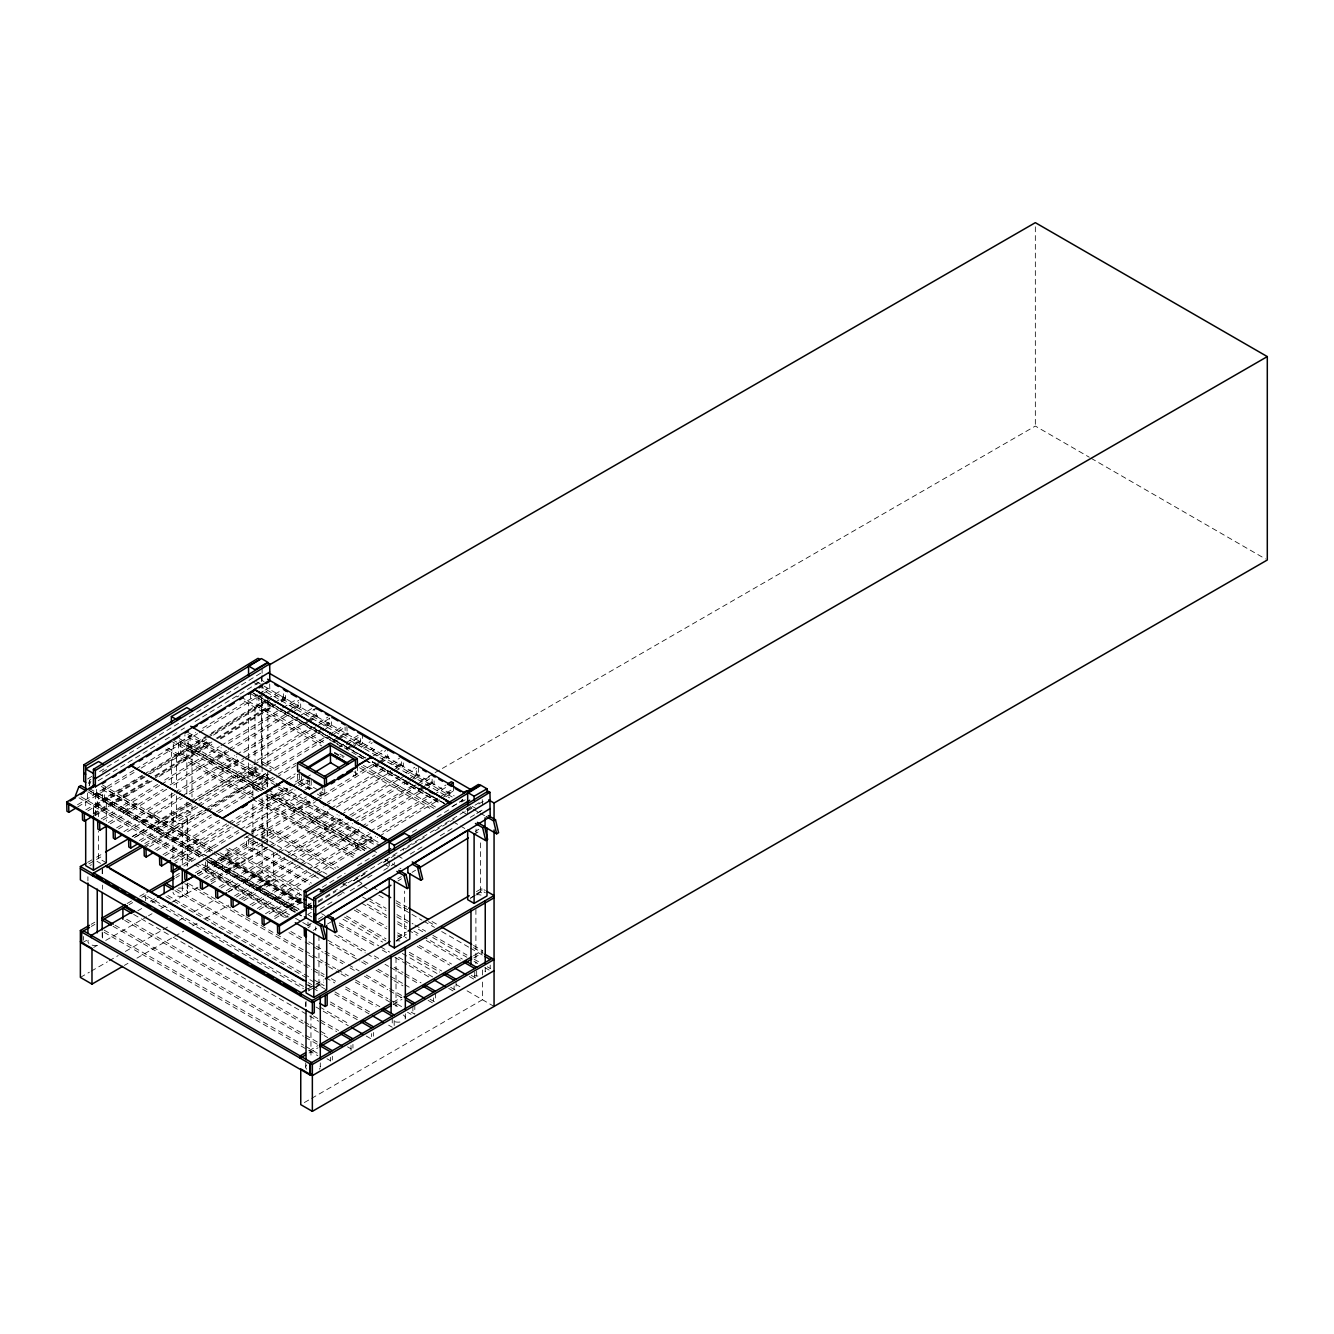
<?xml version="1.0" encoding="UTF-8"?>
<svg xmlns="http://www.w3.org/2000/svg" width="1334" height="1334" viewBox="0 0 1334 1334"><rect width="100%" height="100%" fill="white"/><g stroke="black" fill="none" stroke-linecap="round" stroke-linejoin="round"><path stroke-width="0.75" stroke-dasharray="5 3.75" d="M88.478 783.542L89.912 779.906L91.846 778.789L88.277 787.894L205.436 855.528M187.227 820.477L187.294 820.377A7.287 4.202 0 0 0 180.89 815.107A7.287 4.202 0 0 0 173.003 819.66A7.287 4.202 0 0 0 182.141 823.361L187.227 820.477L187.227 866.316M306.687 1064.949L305.953 1065.966A7.287 4.202 0 0 0 306.687 1069.168M470.669 898.899A7.287 4.202 0 0 1 470.919 897.815L475.904 894.881M266.466 848.191L262.048 850.142A7.287 4.202 0 0 1 253.11 847.173A7.287 4.202 0 0 1 258.279 842.021M361.581 747.057L370.335 741.637M363.515 748.174L372.269 742.755M87.61 779.023L92.563 775.871M99.6 771.569L261.881 672.469L263.815 673.587M102.218 772.153L109.271 767.85M98.182 780.757L158.112 744.105M165.166 739.803L179.256 731.182M181.024 730.098L184.542 727.947M195.114 721.477L262.098 680.523L264.032 681.641M77.522 804.752L133.917 770.252M135.684 769.184L195.614 732.533M202.668 728.231L257.312 694.814M259.079 693.73L267.884 688.344L264.015 690.729L449.641 797.899M77.689 806.937L134.1 772.453M141.137 768.134L197.549 733.65M199.316 732.566L261.014 694.847M262.781 693.763L269.818 689.461L269.618 681.391M85.876 809.838L142.288 775.337M144.055 774.27L265.683 699.883M267.45 698.816L281.541 690.195M152.009 780.84L95.648 815.307L93.714 814.19L93.497 806.136L142.821 775.971M149.875 771.669L208.004 736.118M209.755 735.051L267.884 699.5L268.101 707.57L270.035 708.671L220.71 738.836M87.811 810.955L144.222 776.455M145.99 775.371L205.92 738.736M207.687 737.652L267.617 701M274.671 696.698L281.707 692.379M95.648 815.307L95.431 807.253L148.274 774.937M150.042 773.87L206.403 739.403M213.457 735.084L269.818 700.617L270.035 708.671M207.437 742.571L191.062 752.559L191.029 751.459L206.47 742.021L207.47 743.672M93.147 813.573L147.791 780.173M154.844 775.854L209.488 742.438M216.525 738.136L272.936 703.635M274.704 702.568L283.525 697.165L283.358 691.129M93.714 814.19L148.324 780.807M155.361 776.505L215.258 739.87M217.008 738.803L268.101 707.57M280.457 700.233L285.259 697.282L286.226 697.849L286.26 698.949L281.441 701.884M93.313 815.774L151.476 780.207M153.243 779.123L211.422 743.555M220.227 738.169L275.671 704.269M281.424 700.784L286.226 697.849M159.063 776.538L211.906 744.222M101.184 818.876L157.595 784.375M164.649 780.073L219.293 746.656M221.044 745.573L280.99 708.921M282.741 707.854L296.848 699.233M103.118 819.976L159.53 785.493M161.281 784.409L221.227 747.774M228.264 743.455L282.925 710.038M289.962 705.736L298.783 700.35M137.235 803.885L123.412 812.306L123.378 811.205L136.268 803.335L137.269 804.986M291.396 708.471L297.832 704.535L298.799 705.102L292.363 709.038M291.429 709.571L284.992 713.507L284.959 712.406L285.96 714.057M108.438 822.611L163.082 789.211M170.135 784.892L226.547 750.408M228.314 749.324L292.396 710.138M293.997 709.154L298.816 706.203L298.716 702.184M209.421 762.048L224.829 752.626L225.796 753.193L225.83 754.294L210.422 763.715L209.421 762.048L209.455 763.148M110.372 823.728L166.783 789.244M173.837 784.926L228.481 751.509M230.248 750.442L290.178 713.79M291.946 712.706L300.75 707.32L300.55 699.266M116.642 827.847L173.053 793.363M174.821 792.279L234.751 755.628M236.518 754.56L298.216 716.825M299.967 715.758L312.306 708.204M118.576 828.964L174.987 794.48M176.755 793.397L236.685 756.745M243.738 752.443L298.382 719.026M305.436 714.707L316.008 708.237L316.225 716.308M238.369 760.447L221.994 770.418L221.961 769.318L237.402 759.88L238.386 761.547M123.912 831.599L180.323 797.098M182.074 796.031L243.772 758.296M245.539 757.228L303.702 721.661M310.755 717.342L314.29 715.191L314.124 709.138M141.771 821.794L154.661 813.907L155.628 814.474L155.661 815.574L142.771 823.445L141.771 821.794L141.804 822.895M306.57 721.027L316.191 715.141L317.159 715.708L317.192 716.808L309.171 721.711M127.597 831.632L182.258 798.216M189.295 793.913L243.939 760.497M245.706 759.413L307.537 721.594M308.204 721.144L317.159 715.708M307.57 722.694L304.352 724.645L303.368 722.995L303.385 724.095M132.116 836.785L188.528 802.284M190.278 801.2L250.225 764.565M257.262 760.247L311.906 726.83M318.959 722.528L327.78 717.142M135.801 836.818L190.462 803.402M192.213 802.318L252.143 765.683M253.91 764.599L315.608 726.88M317.375 725.796L329.715 718.259M168.167 821.744L154.344 830.165L154.31 829.064L167.2 821.177L168.184 822.845M323.929 725.346L328.748 722.394L329.715 722.961L324.896 725.913M139.37 840.52L195.781 806.036M197.549 804.952L257.479 768.317M259.246 767.233L329.748 724.112L329.598 718.076M240.353 779.906L255.761 770.485L256.728 771.035L256.762 772.136L241.354 781.557L240.353 779.906L240.387 781.007M141.304 841.637L197.715 807.153M199.483 806.069L257.645 770.502M266.466 765.116L321.11 731.699M322.878 730.615L331.682 725.229L331.482 717.175M144.055 847.857L265.683 773.487M267.45 772.419L327.38 735.768M329.148 734.684L341.487 727.147M149.508 846.823L205.92 812.323M207.687 811.255L267.617 774.604M274.671 770.302L329.315 736.885M331.082 735.801L345.173 727.18M269.285 778.289L252.926 788.277L252.893 787.177L268.334 777.739L269.318 779.389M154.844 849.458L214.774 812.806M216.542 811.722L276.471 775.087M278.222 774.003L295.865 763.231M332.883 740.587L338.169 737.352M339.92 736.285L345.223 733.05L345.056 726.997M172.703 839.703L185.593 831.832L186.56 832.383L186.593 833.483L173.703 841.37L172.703 839.703L172.736 840.804M337.502 738.886L347.123 733L348.091 733.567L344.906 736.618M156.778 850.575L211.422 817.158M218.459 812.84L274.871 778.356M276.638 777.272L296.031 765.416M337.519 739.986L334.317 741.954L334.284 740.854L335.284 742.504M338.336 739.553L348.091 733.567M163.048 854.627L219.443 820.143M286.443 779.189L295.248 773.803M339.32 746.857L344.606 743.622M346.373 742.538L358.713 734.984M164.982 855.744L219.626 822.344M290.128 779.223L298.949 773.837M346.54 744.739L358.879 737.185M199.1 839.653L185.276 848.074L185.243 846.99L198.132 839.103L199.116 840.753M346.857 749.224L346.823 748.124L351.642 745.172M353.26 744.189L359.68 740.253L360.647 740.82L355.828 743.755M348.457 748.241L353.277 745.289M354.894 744.305L359.713 741.354L359.68 740.253M170.302 858.379L226.713 823.895M228.481 822.811L286.643 787.243M295.464 781.857L302.501 777.539M351.859 747.357L360.68 741.971L360.58 737.952M271.286 797.765L286.693 788.327L287.66 788.894L287.694 789.995L272.286 799.416L271.286 797.765L271.319 798.866M174.004 858.429L228.648 825.012M230.398 823.928L290.345 787.277M292.096 786.21L304.435 778.656M306.203 777.589L311.489 774.354M336.168 759.263L343.222 754.944M359.079 745.239L362.615 743.088L362.398 735.034M174.671 861.264L234.817 824.495M236.585 823.412L296.732 786.626M298.499 785.543L307.354 780.14L309.288 781.257L296.898 788.828M173.053 864.549L233.217 827.764M234.984 826.68L295.131 789.911M181.924 865.016L238.803 830.248M240.554 829.164L296.398 795.031L294.464 796.198M304.719 789.945L309.288 787.143M372.286 748.624L370.352 749.791L372.286 748.624L372.186 744.589M183.859 866.133L238.969 832.433M246.006 828.131L301.651 794.114M374.22 749.725L372.286 750.909L374.22 749.725L374.12 745.706M251.642 830.232L306.286 796.815M373.27 755.861L382.091 750.458M251.809 832.416L306.47 798.999M376.972 755.894L385.793 750.508M309.872 801.751L293.497 811.739L293.48 810.638L308.904 801.2L309.905 802.851M195.448 872.769L251.859 838.286M253.627 837.202L313.557 800.567M315.308 799.483L375.254 762.831M382.308 758.529L385.826 756.361L385.726 752.343M214.29 863.648L214.307 864.749L227.197 856.878L227.164 855.778L226.196 855.211L213.323 863.098L213.34 864.199M378.106 762.331L387.727 756.445L388.694 757.012L388.728 758.112L380.707 763.015M197.382 873.887L253.793 839.403M260.847 835.084L315.491 801.684M317.242 800.6L378.139 763.432M378.939 762.881L388.694 757.012M379.106 763.982L375.888 765.949L374.904 764.299L374.921 765.399M203.819 877.855L260.213 843.371M261.981 842.288L320.16 806.72M327.214 802.401L383.608 767.917M390.662 763.598L399.483 758.212M205.753 878.973L262.148 844.489M263.915 843.405L323.845 806.753M325.613 805.686L385.543 769.034M392.596 764.716L399.65 760.413M239.703 863.048L225.88 871.469L225.863 870.368L238.736 862.481L239.736 864.149M395.481 766.65L400.3 763.698L401.284 765.366M390.679 770.702L387.46 772.669L387.444 771.569L388.427 773.22M396.431 767.2L401.267 764.265M211.072 881.607L267.484 847.123M269.251 846.039L329.181 809.388M330.949 808.321L390.879 771.669M392.63 770.585L401.451 765.199L401.351 761.164M311.889 821.21L327.297 811.789L328.264 812.339L328.297 813.44L312.89 822.861L311.889 821.21L311.923 822.311M211.239 883.808L269.418 848.224M271.186 847.157L329.348 811.589M336.401 807.27L392.813 772.786M394.564 771.702L403.385 766.316L403.168 758.262M219.109 886.893L275.521 852.409M277.289 851.325L337.219 814.674M344.272 810.372L398.916 776.955M405.97 772.636L414.791 767.25M221.044 888.01L277.455 853.527M279.223 852.443L339.153 815.791M340.92 814.724L416.708 768.367M340.837 819.593L324.462 829.581L324.429 828.481L339.87 819.043L340.854 820.693M226.38 890.645L281.024 857.228M288.077 852.926L342.721 819.51M349.775 815.191L406.186 780.707M407.937 779.623L416.758 774.237L416.592 768.184M244.222 880.974L257.095 873.086L258.062 873.653L258.096 874.754L245.223 882.624L244.222 880.974L244.255 882.074M413.84 777.255L418.659 774.304L419.626 774.854L419.66 775.954L411.639 780.874M228.314 891.762L284.726 857.262M286.477 856.195L344.656 820.627M351.709 816.308L408.104 781.824M409.872 780.74L419.626 774.854M410.038 781.841L406.82 783.808L405.836 782.158L405.853 783.258M234.584 895.881L290.995 861.38M292.746 860.313L352.693 823.662M354.444 822.578L416.141 784.859M417.909 783.775L430.248 776.238M236.518 896.998L292.93 862.498M294.681 861.431L352.86 825.846M361.664 820.46L416.308 787.043M418.076 785.976L430.415 778.422M269.635 880.357L269.668 881.457L256.778 889.344L256.762 888.244L269.635 880.357L270.635 882.024M424.829 786.593L418.392 790.528L418.359 789.428L423.195 786.476M424.796 785.493L431.232 781.557L432.183 782.108L432.216 783.208L361.714 826.33M257.745 889.895L257.729 888.794L270.602 880.924M426.43 785.609L432.183 782.108M241.838 899.616L298.249 865.132M300.017 864.048L359.947 827.413M342.821 839.069L358.229 829.631L359.196 830.198L359.23 831.299L343.822 840.72L342.821 839.069L342.855 840.153M243.772 900.733L300.183 866.25M301.951 865.166L361.881 828.531M363.648 827.447L423.578 790.795M425.346 789.728L434.15 784.325L433.95 776.271M250.058 904.802L306.553 870.252M308.321 869.168L368.351 832.466M370.118 831.382L430.148 794.68M437.218 790.362L446.04 784.959M251.993 905.919L306.72 872.453M313.79 868.134L370.285 833.583M377.355 829.264L432.083 795.798M433.85 794.714L446.206 787.16M355.361 846.34L370.802 836.885L371.769 837.452L371.786 838.552L356.361 847.99L355.361 846.34L355.394 847.423L371.769 837.452M257.329 908.537L313.823 873.987M315.591 872.92L375.621 836.201M382.691 831.882L437.419 798.416M439.186 797.332L451.542 789.778L453.477 790.895L441.12 798.449M275.121 898.849L287.994 890.962L288.961 891.529L288.994 892.613L276.121 900.5L275.121 898.849L275.154 899.933M444.772 795.097L449.591 792.163L450.558 792.713L450.592 793.813L445.773 796.765M259.263 909.655L315.758 875.104M317.525 874.037L377.555 837.318M379.323 836.235L439.353 799.533M265.516 913.723L302.601 891.062M269.218 913.773L301 894.33M301.534 898.783L287.71 907.203L287.677 906.103L300.567 898.216L301.534 898.783L301.567 899.883L272.786 917.475M452.543 806.42L462.181 800.517L462.148 799.416L463.148 801.067L462.181 800.517M451.876 806.853L463.115 799.966M322.228 887.243L345.189 873.203M357.545 865.649L375.204 854.844M412.273 832.183L419.343 827.864M437.002 817.058L449.358 809.505M461.714 801.951L465.249 799.783M274.721 918.592L301.201 902.384M307.67 905.219L311.189 903.068M342.788 884.876L349.841 880.557M466.383 809.288L473.437 804.969M307.854 907.403L311.372 905.252M318.192 901.084L480.557 801.801M307.62 908.671L311.172 906.503M318.226 902.184L335.885 891.379M353.543 880.59L365.9 873.036M383.558 862.231L395.915 854.677M405.102 849.058L425.93 836.318M435.134 830.698L455.945 817.975M472.019 808.154L465.366 812.223L465.333 811.122M478.906 803.935L484.209 800.7M353.743 880.573L364.349 874.104M383.775 862.214L390.845 857.895M307.67 914.524L311.206 912.356M337.685 896.165L344.756 891.846M367.717 877.822L374.771 873.503M320.21 909.154L334.334 900.517M350.225 890.812L364.349 882.174M383.775 870.302L394.364 863.815L394.347 857.612M410.255 854.094L424.379 845.456M440.27 835.751L454.394 827.113M470.285 817.392L484.409 808.754M307.737 925.646L311.272 923.495M318.309 919.176L325.363 914.874M313.24 930.482L316.758 928.314M397.799 878.773L401.317 876.621M475.304 831.382L478.823 829.231M327.497 924.045L331.032 921.894M397.966 880.957L401.484 878.806M412.056 872.353L415.574 870.202M473.703 834.65L480.757 830.348M236.985 696.982L238.903 695.864M255.011 696.215L256.945 695.114M262.014 790.895L188.127 748.241L188.127 737.068L191.996 734.751M176.538 744.205L180.407 741.871L263.298 789.745M259.513 696.898L261.447 695.781M199.766 856.878L102.435 800.683L102.435 789.528L106.303 787.143M209.021 857.212L97.282 792.696L93.43 795.031L93.43 791.095M255.011 764.615L255.011 707.387L258.863 705.052L325.546 743.555M188.127 748.241L191.996 745.906L191.996 796.932M180.407 741.871L180.407 753.043L176.538 755.361L176.538 787.76M102.435 800.683L106.303 798.299L106.303 821.16M97.282 792.696L97.282 803.852L93.43 806.186L93.43 814.44M87.577 862.381L94.781 858.229M96.582 857.195L103.769 853.043M132.55 836.418L193.73 801.1M195.531 800.067L253.093 766.817M88.911 863.848L103.769 855.277M134.35 837.619L191.929 804.369M199.116 800.217L256.695 766.983M248.558 762.948L248.558 773.17L256.612 768.517M171.386 792.896L171.386 819.209L186.843 810.288L191.996 813.256L191.996 805.102M171.386 819.209L176.538 822.194L191.996 813.256M248.558 773.17L255.011 776.888L263.065 772.236M144.806 843.488L205.97 808.171M207.77 807.137L265.333 773.887M144.806 845.723L268.934 774.053M297.665 774.537L297.665 782.708L301.534 780.49L319.393 790.795M208.771 848.607L210.705 847.423M91.179 924.295L94.781 922.228M127.164 903.518L132.55 900.4M139.753 896.248L145.156 893.13M175.738 875.471L179.34 873.403M251.292 831.849L262.098 825.613L335.868 868.217M91.312 926.446L94.914 924.379M129.098 904.635L132.683 902.568M141.687 897.365L147.09 894.247M175.871 877.639L179.473 875.554M244.239 838.169L248.558 835.668L248.558 846.823L311.422 883.125M249.625 835.051L264.032 826.73L264.032 837.902M357.595 765.699L357.595 773.887L353.727 776.121L353.727 772.036M317.309 794.063L320.877 796.115L324.746 793.88L324.746 787.744M150.325 901.3L155.945 898.065M197.332 874.17L259.396 838.336M261.181 837.302L273.687 830.082L338.486 867.484M82.308 942.804L87.71 939.686M137.819 910.755L141.687 908.521M152.126 902.501L159.28 898.382M198.599 875.671L273.687 832.316L273.687 830.082M93.73 947.373L97.249 945.339M105.736 940.437L146.69 916.791M148.474 915.774L152.026 913.707M160.93 908.571L169.835 903.435M171.619 902.401L197.949 887.21M210.439 879.99L267.133 847.257M80.374 977.405L89.378 972.203M91.179 971.169L107.37 961.831M109.171 960.78L118.159 955.594M125.363 951.442L161.347 930.665M163.148 929.631L170.335 925.462M179.34 920.277L186.527 916.124M193.73 911.972L213.523 900.533M227.914 892.229L289.128 856.878M290.929 855.844L348.608 822.544M355.811 818.376L413.49 785.076M420.71 780.924L433.317 773.637M435.117 772.603L440.537 769.468M442.338 768.434L1035.334 426.063L1089.278 457.212M124.362 965.399L127.964 963.331M136.952 958.129L172.936 937.352M174.737 936.318L183.742 931.132M192.73 925.929L198.132 922.811M205.319 918.659L228.714 905.152M239.503 898.933L273.687 879.189L273.687 851.409M476.688 813.507L480.54 811.122M308.004 927.747L309.938 926.63L309.938 922.911M308.237 988.711L323.512 979.906M397.282 937.318L406.27 932.132M476.438 891.612L481.841 888.494L485.326 890.512M308.237 990.929L323.512 982.141M397.282 939.553L406.27 934.35M476.438 893.847L481.841 890.728L485.326 892.746M314.14 988.294L318.959 985.509L326.697 989.978M396.065 941.004L404.652 936.034L404.652 891.129M470.885 897.799L475.721 895.014M477.322 894.08L480.54 892.213L483.775 894.08M309.054 1050.742L317.992 1045.573M393.08 1002.234L402.018 997.065M473.52 955.778L482.458 950.625L482.458 952.843L473.52 958.012M309.054 1052.976L317.992 1047.807M393.08 1004.452L402.018 999.299M304.352 1102.551L309.755 1099.449M311.556 1098.399L482.458 999.733L482.458 979.89M1091.079 458.262L1265.499 558.963M283.525 697.165L285.443 698.282L285.243 690.228M385.826 756.361L387.76 757.479L387.544 749.425M401.451 765.199L403.385 766.316M256.545 681.791L454.177 795.898M472.136 806.27L477.522 809.371M252.81 681.874L258.212 684.976M259.513 685.743L452.243 797.015M473.203 809.271L479.189 812.573M480.223 813.156L485.059 815.958M462.548 811.889L467.951 815.007M250.942 691.646L365.966 758.046M372.269 761.597L444.355 803.218M253.343 693.33L365.082 757.845M372.286 762.014L444.389 803.635L372.286 762.164M365.082 757.995L265.95 700.767L264.015 701.884L341.521 746.64M346.823 748.124L347.79 748.674M418.359 789.428L419.36 791.079M250.175 693.43L342.471 746.723M344.272 747.757L364.032 759.163M365.833 760.213L441.304 803.785M357.729 755.994L363.148 759.113M364.949 760.163L440.637 803.852M363.398 765.399L435.484 807.02M240.72 696.898L321.811 743.722M339.837 754.027L347.057 758.296M361.464 766.516L435.351 809.188M334.384 752.309L343.305 757.462M244.189 701.134L321.694 745.889M334.3 753.16L341.521 757.328M359.53 767.734L429.831 808.321M453.26 821.844L458.663 824.962M460.463 826.013L465.883 829.131M354.027 771.819L357.595 773.887M321.177 791.829L324.746 793.88M312.106 788.811L299.6 781.607L299.6 773.42M319.243 792.946L322.811 794.997L322.811 786.81M262.098 761.631L274.337 768.701L274.337 770.935M297.665 782.708L310.172 789.928M262.098 763.865L270.835 768.918M186.843 731.766L274.104 782.158M275.905 783.191L378.172 842.238M187.844 734.584L276.572 785.893M278.372 786.943L381.09 846.256M397.765 855.778L403.151 858.896M188.127 737.068L271.035 784.942M278.239 789.094L379.173 847.373M179.373 738.619L265.883 788.577M267.7 789.611L370.435 848.924M372.236 849.958L377.639 853.093M179.24 740.787L263.949 789.778M271.169 793.847L366.683 849.091M384.709 859.496L400.934 868.768M270.502 793.897L366.033 849.058M269.235 795.064L364.749 850.208M172.62 739.72L262.364 791.529M264.165 792.563L364.666 850.592M191.029 751.459L192.029 753.11M221.961 769.318L222.961 770.985M252.893 787.177L253.894 788.828M293.48 810.638L294.464 812.289M324.429 828.481L325.429 830.132M170.685 740.82L258.629 791.612M265.816 795.748L362.731 851.709M384.275 864.149L389.661 867.25M180.407 753.043L257.896 797.782M259.696 798.816L357.012 855.011M167.65 748.007L355.094 856.228M165.716 749.124L250.425 798.032M252.226 799.066L353.16 857.345M372.686 887.227L378.072 890.345M396.081 900.733L406.87 906.97M432.066 921.527L439.27 925.679M473.47 945.422L482.458 950.625M357.429 880.657L362.815 883.775M396.081 902.968L407.72 909.688M428.464 921.677L435.668 925.829M473.47 947.657L483.158 953.243M262.098 827.847L333.934 869.334M362.681 885.926L368.067 889.028M378.839 895.247L386.026 899.399M396.798 905.619L421.944 920.143M423.745 921.177L434.517 927.397M441.704 931.549L468.651 947.107M470.435 948.14L483.008 955.394M262.098 836.785L326.897 874.187M343.055 883.525L346.64 885.593M368.201 898.032L386.16 908.404M396.932 914.624L413.106 923.962M414.891 924.996L425.679 931.215M432.866 935.367L466.983 955.077M474.17 959.229L479.556 962.331M487.294 966.8L490.512 968.667M362.681 897.082L368.067 900.2M369.851 901.234L386.026 910.555M396.798 916.791L407.57 923.011M418.359 929.231L423.745 932.333M432.716 937.519L466.85 957.228M474.037 961.38L477.622 963.448M484.809 967.6L490.195 970.702L490.195 965.132M367.1 904.102L386.86 915.508M397.632 921.727L406.62 926.913M413.807 931.065L420.994 935.217M422.778 936.251L462.298 959.063M318.476 878.256L246.623 836.785L246.623 847.94L309.488 884.242M340.02 890.695L345.406 893.813M361.581 903.151L386.727 917.659M397.499 923.878L406.486 929.064M408.271 930.115L417.259 935.284M426.23 940.47L460.363 960.18M356.328 909.038L386.86 926.663M397.632 932.9L406.62 938.085M419.193 945.339L451.526 963.998M471.286 975.404L476.672 978.522L476.672 969.218M354.394 910.155L386.727 928.831M397.499 935.051L404.686 939.186M417.259 946.456L449.591 965.116M469.351 976.521L474.737 979.64L474.737 970.335M301.584 890.078L227.947 847.574L227.947 858.729L301.584 901.25M346.49 916.008L385.993 938.819M409.355 952.309L441.671 970.969M226.013 848.691L301.451 892.229M344.556 917.125L385.86 940.97M409.204 954.46L439.736 972.086M301.651 895.331L262.098 872.503L262.098 840.753M343.005 919.209L382.575 942.054M402.351 953.476L438.319 974.237M456.295 984.625L459.897 986.693M467.083 990.845L494.064 1006.42M102.651 785.042L212.64 848.541M219.86 852.693L301.567 899.883M308.204 903.702L311.806 905.786M308.771 905.386L312.356 907.47M339.303 923.028L378.806 945.839M380.607 946.873L389.595 952.059M398.566 957.245L403.952 960.347M405.753 961.397L432.7 976.938M450.659 987.31L456.045 990.428M101.284 786.476L216.125 852.776M217.926 853.81L306.27 904.819M308.071 905.869L311.672 907.937M321.677 913.707L324.762 915.491M212.506 850.842L104.369 788.411L104.369 799.583M214.307 851.892L302.618 902.868M304.419 903.902L311.622 908.07M301.451 903.401L226.013 859.846L226.013 850.542M308.621 907.554L312.223 909.621M339.17 925.179L375.087 945.906M382.274 950.058L387.66 953.176M394.847 957.328L407.42 964.582M409.204 965.616L428.964 977.022M448.724 988.427L454.11 991.546M102.435 789.528L210.572 851.959M212.373 852.993L302.485 905.019M304.285 906.069L311.489 910.222M210.822 858.246L299.133 909.238M207.237 856.578L299.166 909.638M308.171 914.841L311.772 916.925M87.627 789.445L203.485 856.345M210.689 860.397L297.282 910.488M89.962 791.095L203.502 856.795M205.303 857.845L297.215 910.905M209.121 860.513L295.331 910.288M338.436 935.167L367.167 951.759M374.354 955.911L379.74 959.029M394.114 967.317L403.101 972.503M404.886 973.537L421.06 982.875M123.378 811.205L124.379 812.856M154.31 829.064L155.311 830.715M185.243 846.99L186.243 848.641M225.863 870.368L226.847 872.019M256.762 888.244L257.729 888.794M287.677 906.103L288.678 907.754M87.927 791.846L201.567 857.462M203.368 858.496L295.348 911.606M206.97 861.047L295.281 912.022M297.082 913.073L304.285 917.225M295.198 912.439L205.386 860.597L205.386 871.752L284.409 917.375M296.982 913.473L304.169 917.625M334.701 935.251L365.249 952.876M367.033 953.91L376.021 959.096M384.992 964.282L388.594 966.366M390.395 967.4L402.951 974.654M404.752 975.688L419.126 983.992M97.282 803.852L194.597 860.046M201.818 864.199L293.73 917.275M295.531 918.309L300.934 921.427M302.735 922.478L309.938 926.63M80.94 796.748L194.481 862.298M196.281 863.231L288.211 916.408M288.144 917.292L207.32 870.635L207.32 859.48M327.664 940.103L356.395 956.695M363.582 960.847L368.968 963.965M377.956 969.151L388.728 975.371M390.528 976.405L403.101 983.658M404.886 984.709L412.073 988.844M430.032 999.216L435.434 1002.334M93.497 806.136L95.431 807.253M79.006 797.849L192.546 863.415M194.347 864.449L286.276 917.525M329.315 943.305L359.846 960.93M361.647 961.964L367.033 965.082M376.021 970.268L392.179 979.59M393.98 980.623L402.951 985.809M428.097 1000.333L433.5 1003.451L433.5 997.865M290.879 931.516L301.651 937.752M308.838 941.887L323.212 950.192M324.996 951.225L346.557 963.665M348.357 964.699L359.129 970.919M366.316 975.071L387.861 987.51M389.661 988.561L402.234 995.814M288.944 932.633L303.318 940.937M305.102 941.971L312.289 946.123M314.09 947.157L323.061 952.343M324.862 953.376L342.821 963.748M350.008 967.9L357.195 972.036M364.382 976.188L387.727 989.678M389.528 990.712L402.101 997.965M188.494 883.575L244.172 915.724M245.973 916.758L303.452 949.941M305.253 950.975L323.212 961.347M324.996 962.381L335.784 968.601M337.569 969.651L348.357 975.871M355.528 980.006L387.861 998.682M389.661 999.716L402.234 1006.97M411.222 1012.156L414.807 1014.24L414.807 1004.936M184.776 883.658L306.903 954.16M308.704 955.211L315.891 959.346M317.675 960.397L326.663 965.583M328.464 966.616L339.236 972.836M341.037 973.87L346.423 976.988M355.394 982.174L391.312 1002.901M393.113 1003.935L400.3 1008.087M407.487 1012.239L411.072 1014.307M176.855 889.511L311.572 967.283M313.357 968.317L324.145 974.537M331.316 978.689L336.718 981.791M345.689 986.977L379.823 1006.686M174.921 890.628L311.422 969.434M313.223 970.468L323.995 976.688M325.796 977.722L334.784 982.908M345.556 989.128L376.088 1006.753M167.884 895.481L311.572 978.439M313.357 979.473L324.145 985.693M334.917 991.912L370.835 1012.656M165.95 896.598L315.024 982.658M316.825 983.708L323.995 987.844M334.784 994.063L368.901 1013.773M388.661 1025.179L392.246 1027.247M106.303 862.731L98.583 858.262L98.583 831.249M308.071 982.558L311.689 984.625M96.982 861.28L100.567 863.365M312.756 985.876L319.96 990.028M308.071 984.775L311.689 986.86M305.436 983.875L318.026 991.145A7.287 4.202 0 0 0 316.642 990.495M303.518 986.443L145.456 895.181L145.456 900.767M305.319 987.477L312.506 991.629M330.465 1002.001L359.196 1018.592M143.522 896.298L303.385 988.594M330.332 1004.152L357.262 1019.71M319.676 1006.937L348.424 1023.528M315.958 1007.02L321.344 1010.121M323.145 1011.155L348.291 1025.679M366.25 1036.051L371.636 1039.153L371.636 1033.583M313.44 1015.974L318.826 1019.093M320.61 1020.126L338.586 1030.498M133.683 914.424L171.402 936.201M173.203 937.235L318.693 1021.244M320.477 1022.278L336.652 1031.599M126.647 919.293L302.651 1020.91M304.452 1021.944L318.826 1030.248M320.61 1031.282L327.797 1035.434M347.557 1046.84L351.159 1048.908M124.712 920.41L322.278 1034.467M324.079 1035.501L327.664 1037.585M115.007 925.212L303.585 1034.1M305.386 1035.134L317.959 1042.388M113.073 926.33L303.452 1036.251M305.253 1037.285L317.825 1044.555M104.219 930.165L303.585 1045.256M305.386 1046.29L317.959 1053.56M326.947 1058.746L330.532 1060.813M104.085 932.316L307.053 1049.491M308.838 1050.525L317.825 1055.711M482.274 799.583L482.424 805.619M453.377 786.86L453.477 790.895M449.591 792.163L449.625 793.263M437.752 801.667L436.752 800L436.785 801.1M432.116 779.189L432.216 783.208M431.232 781.557L431.249 782.658M418.476 767.283L418.693 775.404M403.318 849.041L403.218 850.342M400.3 763.698L400.317 764.799M370.802 836.885L370.819 837.985M358.229 829.631L358.262 830.732M346.94 726.096L347.14 734.167M339.87 819.043L339.887 820.127M328.748 722.394L328.781 723.495M327.297 811.789L327.33 812.873M316.892 731.916L315.891 730.265L315.925 731.365M316.191 715.141L316.225 716.241M308.904 801.2L308.938 802.301M297.832 704.535L297.849 705.636M300.567 898.216L300.6 899.316M285.259 697.282L285.293 698.382M286.693 788.327L286.727 789.428M287.994 890.962L288.027 892.062M273.42 706.787L272.436 705.136L272.453 706.236M268.334 777.739L268.351 778.823M255.761 770.485L255.794 771.586M257.095 873.086L257.128 874.187M237.402 759.88L237.419 760.98M238.736 862.481L238.769 863.582M224.829 752.626L224.862 753.727M226.196 855.211L226.23 856.311M206.47 742.021L206.503 743.121M198.132 839.103L198.149 840.203M185.593 831.832L185.626 832.933M167.2 821.177L167.234 822.278M154.661 813.907L154.694 815.007M136.268 803.335L136.301 804.419M124.729 797.715L123.728 796.064L123.762 797.148M111.839 805.586L110.855 803.935L110.872 805.036M1035.334 226.813L1035.334 426.063M485.243 967.65L485.243 971.819A7.287 4.202 0 0 0 483.108 968.851M482.458 969.968L482.458 977.905M481.841 888.494L481.841 890.728M480.54 842.855L480.54 892.213M476.038 829.048L476.038 832.766M475.904 909.454L475.904 963.632M467.667 808.804L467.667 814.924M456.045 981.124L456.045 988.561M454.11 985.959L454.11 989.678M435.434 993.03L435.434 1000.467M412.873 1006.053L412.873 1013.49M405.336 1013.79L405.336 1017.959M396.015 957.679L396.015 1009.755M394.18 1020.56L394.18 1026.146M392.246 1017.959L392.246 1025.396M389.195 860.814L389.195 866.983M373.57 1032.466L373.57 1036.184M355.661 770.919L355.661 775.004M352.943 1044.372L352.943 1048.09M351.009 1045.489L351.009 1051.059M332.333 1056.278L332.333 1059.996M330.398 1057.395L330.398 1061.114M320.877 792.029L320.877 796.115M320.293 1062.898L320.293 1067.067A7.287 4.202 0 0 0 318.159 1064.082M318.959 935.634L318.959 985.509M315.741 926.73L315.741 930.448M311.206 780.123L311.206 788.261L309.972 789.028L307.354 788.311L307.354 780.14M310.955 1015.124L310.955 1058.862M309.288 779.006L309.288 789.428M308.004 922.178L308.004 925.979M306.02 1001.3L306.02 1007.554M305.703 1002.484L305.703 1006.636M305.703 1062.898L305.703 1067.067M301.534 776.388L301.534 780.49M267.884 699.5L267.884 767.384M267.45 773.17L267.45 787.744M267.45 796.081L267.45 841.921M267.133 786.843L267.2 774.254L262.048 777.222A7.287 4.202 0 0 1 253.11 774.254A7.287 4.202 0 0 1 258.279 769.101M267.133 795.181L267.133 843.088M262.098 669.084L262.098 673.236M262.098 675.321L262.098 681.541M262.098 683.625L262.098 689.845M262.098 691.929L262.098 764.565M262.098 766.65L262.198 789.695M262.098 797.782L262.198 839.686M261.447 676.605L261.447 682.624M261.447 697.832L261.447 765.716M258.863 695.748L258.863 705.052M256.928 695.014L256.945 706.27M255.011 766.666L255.011 776.888M252.876 773.17L252.876 796.081M252.876 804.419L252.876 831.499M252.876 833.583L252.876 846.073M250.492 693.246L250.492 702.551L248.558 703.668L248.558 760.897M190.062 735.868L190.062 747.123M187.544 819.293L187.544 865.132M187.544 883.875L187.544 892.213M187.227 882.975L187.227 893.396M186.843 793.963L186.843 742.938L184.909 744.055L184.909 734.751M186.843 802.118L186.843 810.288M182.308 823.328L182.308 864.982M182.308 885.826L182.308 896.231M178.473 742.988L178.473 754.244M176.538 795.864L176.538 822.194M173.303 743.838L173.303 751.275L171.386 752.393L171.386 784.792M172.97 819.293L172.97 858.879M102.485 868.401L102.485 874.654M102.485 885.076L102.485 889.228M102.485 932.983L102.485 939.236M102.184 869.585L102.184 873.753M102.184 932.082L102.184 938.336M98.583 816.708L98.583 793.847L96.648 794.947L96.648 789.378M95.348 793.813L95.364 805.069M89.561 780.14L89.561 788.327M87.911 876.738L87.911 880.907M87.627 793.163L87.627 800.6L85.693 801.717L85.693 807.904M83.608 936.485L83.608 940.203M97.082 945.389A7.287 4.202 0 0 1 91.562 944.956M88.894 943.421A7.287 4.202 0 0 1 88.161 940.237M178.372 888.144A7.287 4.202 0 0 1 187.294 893.296L182.141 896.281A7.287 4.202 0 0 1 172.97 892.213M90.045 865.433A7.287 4.202 0 0 1 91.562 864.749M477.956 976.038A7.287 4.202 0 0 1 474.304 975.471M403.202 1014.974A7.287 4.202 0 0 1 405.102 1019.043M399.933 1022.027A7.287 4.202 0 0 1 392.896 1020.927M396.165 940.97A7.287 4.202 0 0 1 399.933 940.97M476.071 894.847A7.287 4.202 0 0 1 481.607 895.264M320.043 1068.15A7.287 4.202 0 0 1 319.31 1069.168"/><path stroke-width="1.5" d="M75.404 795.781L78.906 786.643L80.84 785.526L86.243 788.644M297.715 771.652L299.583 769.968M85.693 782.374L83.742 781.257L83.742 764.882L258.012 658.329L259.947 659.446L85.693 765.999L85.693 790.562M93.43 787.177L93.43 769.334L267.7 662.781L269.635 663.898L269.835 671.952L95.364 778.639L93.43 777.522M93.43 785.726L95.364 786.827L95.364 770.452L269.635 663.898M75.921 808.02L68.868 812.339L66.933 811.222L66.7 802.051L94.964 784.776M70.252 801L75.554 797.749M80.824 794.53L84.392 792.363M89.645 789.144L93.23 786.96M95.364 786.827L269.835 680.14L269.635 672.086M102.151 783.792L105.686 781.641M112.723 777.322L116.258 775.171M119.777 773.02L125.062 769.785M128.598 767.634L133.884 764.399M139.17 761.164L142.705 758.996M146.223 756.845L151.509 753.61M156.795 750.375L170.902 741.754M174.42 739.603L179.723 736.368M185.009 733.133L188.528 730.982M193.814 727.747L197.349 725.596M200.867 723.428L207.921 719.126M211.439 716.975L225.546 708.337M229.064 706.186L234.367 702.951M239.653 699.716L243.172 697.565M248.458 694.33L253.743 691.095M259.046 687.86L262.565 685.709M266.083 683.558L269.618 681.391M82.358 811.989L82.558 820.043L84.492 821.16L91.546 816.858M97.665 821.027L97.866 829.081L99.8 830.198L106.853 825.896M115.258 839.186L115.058 831.115L113.123 829.998L113.34 838.069L115.258 839.186L122.311 834.867M130.732 848.107L130.515 840.053L128.581 838.936L128.798 846.99L130.732 848.107L137.786 843.805M297.432 763.098L330.282 743.005L357.279 758.596L357.495 766.666L324.646 786.743L297.649 771.152L297.432 763.098L324.445 778.689L324.646 786.743M146.19 857.045L145.99 848.974L144.055 847.857L144.255 855.928L146.19 857.045L153.243 852.726M301.301 763.031L330.282 745.306L330.515 762.714L339.453 767.867M222.528 818.442L284.359 780.64L388.778 840.92M241.821 807.454L247.123 804.202M264.799 793.413L271.869 789.094M275.388 786.927L278.923 784.759M241.988 807.654L247.29 804.419M306.62 767.967L330.498 753.376L348.291 763.648L330.232 753.36M308.354 768.017L330.682 754.427M161.664 865.966L161.447 857.912L159.513 856.795L159.73 864.849L161.664 865.966L170.469 860.58M315.024 772.186L330.882 762.498M324.445 776.388L353.427 758.662M180.34 868.284L173.27 872.603L171.336 871.486L180.173 866.099M324.445 778.689L357.279 758.596M356.245 766.25L371.302 757.028L371.502 758.246M247.49 832.966L185.526 870.652L185.676 871.869M334.367 779.84L309.505 794.847L309.671 796.064M337.902 777.672L343.205 774.437M346.74 772.269L353.81 767.95M357.345 765.799L371.469 757.145M331.149 783.908L334.667 781.757M338.186 779.606L352.293 770.985M184.659 871.185L184.876 879.239L186.81 880.357L193.864 876.054M200.283 880.006L200.5 888.077L202.435 889.194L209.488 884.876M215.591 889.044L215.808 897.115L217.742 898.232L226.547 892.83M231.049 898.032L231.266 906.086L233.2 907.203L240.253 902.901M447.807 783.875L451.342 781.724L453.277 782.841L453.377 786.86M449.741 784.992L453.277 782.841M246.523 906.953L246.723 915.024L248.658 916.141L255.728 911.822M463.265 792.813L466.8 790.645L468.734 791.762M306.086 908.487L304.152 907.37L304.152 890.995L478.422 784.442L480.357 785.559L306.086 892.112L306.086 917.792L279.59 934L277.655 932.883L277.455 924.812M261.981 915.891L262.198 923.945L264.132 925.062L271.186 920.743M320.193 891.679L390.679 848.574M408.304 837.802L469.685 800.267M315.741 921.144L313.807 922.261L313.723 897.749L487.994 791.195L489.928 792.313L490.128 800.367L315.674 907.053L313.723 905.936M489.928 800.5L490.212 816.691L315.858 923.311L315.674 898.866L489.928 792.313M279.59 934L279.323 924.846L305.82 908.654M305.87 909.738L279.356 925.946L66.733 803.151M313.924 922.194L313.723 914.124L315.674 915.241L490.128 808.554M330.815 913.84L388.944 878.289M413.607 863.215L466.45 830.899M332.783 920.81L390.912 885.276M419.109 868.034L468.417 837.885M248.558 666.016L261.447 658.579L267.884 662.298L255.011 669.735L248.558 666.016L248.558 676.205M171.386 722.711L171.386 716.541L186.843 707.604L191.996 710.588M269.301 664.932L1035.334 222.661L1267.3 356.595L1267.3 559.997L312.356 1111.339L300.75 1104.635L300.75 1068.918L312.356 1075.621L494.064 970.702M179.973 717.525L176.538 719.51L171.386 716.541M314.29 1001.584L314.29 1012.739L312.356 1013.857L80.374 879.94L80.374 866.533L85.776 863.431M105.569 851.992L128.964 838.502M85.693 820.293L85.693 865.699L93.43 870.168L106.303 862.731L106.303 825.329M80.374 866.533L92.63 873.603L141.204 845.556M107.02 867.534L143.005 846.756M122.561 966.45L91.979 984.108L80.374 977.405L80.374 930.532L89.378 925.329M101.968 918.059L125.363 904.569M146.957 892.096L173.937 876.521M311.706 1073.753L309.771 1074.87L81.674 943.171L81.674 932.016L89.511 927.497M102.101 920.227L127.297 905.669M150.675 892.179L174.07 878.672M134.25 910.588L91.329 935.367L91.329 937.602M157.479 897.182L195.031 875.504M467.667 804.736L467.667 792.513L480.54 785.076L486.993 788.794L486.993 792.796M389.195 852.576L389.195 842.288L404.652 833.35L409.805 836.335L409.805 840.353M467.667 792.513L474.104 796.231L486.993 788.794M389.195 842.288L394.347 845.256L409.805 836.335M488.661 799.9L494.064 803.018L1267.3 356.595M486.376 816.708L493.563 820.86L495.498 819.743L498.582 832.699L496.648 833.817L484.042 826.53M475.454 823.495L482.641 827.647L484.576 826.53L487.627 839.453L485.709 840.57L467.667 830.165L467.667 899.666L474.104 903.385L486.993 895.931L486.993 828.047M412.123 864.065L417.509 867.183L419.443 866.066L422.695 879.106L420.76 880.223L408.154 872.936M396.848 871.402L404.019 875.538L405.953 874.42L409.171 887.444L407.237 888.561L389.195 878.139L389.195 944.972L394.347 947.94L409.805 939.019L409.805 873.703M326.096 916.275L331.516 919.393L333.45 918.276L337.002 931.499L335.067 932.616L324.262 926.363M304.369 916.808L320.61 926.18L322.545 925.062L326.046 938.252L324.129 939.369L295.281 922.728M300.117 995.648L300.117 993.413L306.487 989.711M325.313 978.873L390.078 941.471M408.071 931.082L469.234 895.764M306.086 928.964L306.086 992.946L313.807 997.415L326.697 989.978L326.697 925.546M312.356 1013.857L312.373 1000.483L494.08 895.564L487.077 891.529M494.08 897.799L312.356 1002.701L80.374 868.768M319.827 1003.335L325.213 1006.453L327.147 1005.336L327.147 994.18M83.608 930.899L300.117 1055.894L305.469 1052.809M319.776 1044.539L391.296 1003.251M405.586 994.997L471.736 956.811M305.469 1055.027L300.117 1058.129L300.117 1055.894M319.776 1046.773L391.296 1005.486M405.586 997.232L471.736 959.046M81.674 932.016L309.771 1063.715L492.129 958.429M310.422 1074.504L310.422 1063.348L312.356 1064.449L494.064 959.546L484.942 954.277M93.43 769.334L95.364 770.452M83.742 764.882L85.693 765.999M304.152 890.995L306.086 892.112M313.723 897.749L315.674 898.866M83.742 773.07L85.693 774.187M304.152 899.183L306.086 900.3M269.285 673.253L470.685 789.528M267.65 679.189L464.099 792.596M283.308 689.111L285.243 690.228M274.887 684.459L278.489 686.526M283.909 689.661L287.51 691.729M291.112 693.813L296.515 696.932M300.117 699.016L303.735 701.1M309.138 704.219L312.74 706.303M316.341 708.387L321.744 711.506M325.346 713.59L328.964 715.674M332.566 717.742L337.969 720.877M341.571 722.945L345.173 725.029M348.774 727.113L354.194 730.232M357.795 732.316L370.402 739.603M374.004 741.687L393.83 753.126M399.25 756.245L410.055 762.481M422.678 769.768L426.28 771.852M431.682 774.971L435.284 777.055M438.886 779.139L442.488 781.224M447.907 784.342L451.509 786.426M455.111 788.494L460.513 791.629M488.311 815.591L495.498 819.743M254.477 689.395L450.909 802.801M254.31 689.478L450.725 802.918M265.316 696.732L268.934 698.816M429.315 791.412L432.916 793.497M445.539 800.784L449.141 802.868M477.389 822.378L484.576 826.53M328.347 744.189L355.361 759.78L355.561 767.85M330.515 754.477L346.59 763.815M299.366 761.914L326.363 777.505L326.58 785.559M301.384 774.454L308.538 778.572M313.89 781.657L322.811 786.81M190.679 726.246L388.894 840.72M286.126 782.441L291.529 785.559M304.135 792.83L307.737 794.914M311.472 797.098L316.875 800.217M320.477 802.301L325.88 805.419M329.481 807.504L333.083 809.588M345.689 816.858L351.092 819.976M354.711 822.061L358.312 824.145M381.724 837.669L385.326 839.736M286.193 782.775L289.795 784.859M345.606 817.075L351.009 820.193M381.607 837.869L385.209 839.936M412.256 861.914L419.443 866.066M398.783 870.285L405.953 874.42M379.873 891.395L390.679 897.632M408.671 908.02L428.464 919.443M441.07 926.713L471.669 944.389M484.809 956.428L490.195 959.546M130.499 765.199L222.361 818.242L284.192 780.423L284.225 781.524M130.332 765.282L326.947 878.722M213.39 814.14L216.992 816.208M465.883 961.13L476.672 967.367M463.949 962.248L474.737 968.467M103.218 764.215L98.583 761.547L85.693 768.984L93.43 773.453M323.612 891.462L318.959 888.778L306.086 896.215L313.807 900.683M454.977 968.234L465.749 974.454M445.273 973.036L456.045 979.256M443.338 974.154L454.11 980.373M328.031 915.157L333.45 918.276M434.35 980.14L445.139 986.36M313.723 914.124L315.658 915.241M317.125 921.944L322.545 925.062M424.646 984.942L435.434 991.162M78.906 786.643L86.126 790.812M422.711 986.059L433.5 992.279M413.74 992.046L424.512 998.266M66.7 802.051L279.323 924.846M404.035 996.848L414.807 1003.068M405.686 1000.033L412.873 1004.185M166.083 883.275L173.27 887.427M383.408 1008.754L394.18 1014.974M173.137 889.578L164.149 884.392L164.149 893.697M381.474 1009.871L392.246 1016.091M372.503 1015.841L383.275 1022.077M106.003 865.883L306.27 981.507M109.571 868.551L221.06 932.916M224.646 935.001L303.768 980.673M362.798 1020.66L373.57 1026.88M360.864 1021.777L371.636 1027.997M301.251 992.746L93.764 872.953L93.764 875.187L301.251 994.981M96.698 875.954L102.101 879.073M105.686 881.157L109.288 883.225M112.89 885.309L118.276 888.427M121.878 890.495L125.479 892.579M129.065 894.647L134.467 897.765M138.052 899.833L141.654 901.917M147.057 905.036L150.642 907.103M154.244 909.188L166.833 916.458M170.435 918.526L231.566 953.827M235.168 955.911L247.757 963.165M251.342 965.249L263.932 972.519M267.534 974.587L272.92 977.705M276.522 979.79L280.123 981.857M283.708 983.942L296.298 991.195M300.117 993.413L312.373 1000.483M351.876 1027.747L362.648 1033.967M124.846 907.087L133.817 912.273M342.171 1032.566L352.943 1038.786M131.883 913.39L122.911 908.204L122.911 919.376M340.237 1033.683L351.009 1039.903M331.266 1039.653L342.038 1045.873M104.219 918.993L113.207 924.179M321.544 1044.472L332.333 1050.692M102.284 920.11L111.272 925.296M319.626 1045.589L330.398 1051.809M300.934 1056.378L311.706 1062.598M80.374 930.532L82.308 931.649M80.374 941.687L91.979 948.391L91.979 984.108M331.516 919.393L335.067 932.616M320.61 926.18L324.129 939.369M417.509 867.183L420.76 880.223M404.019 875.538L407.237 888.561M493.563 820.86L496.648 833.817M482.641 827.647L485.709 840.57M284.359 780.64L284.392 781.741M263.915 917.008L264.132 925.062M248.458 908.07L248.658 916.141M232.983 899.149L233.2 907.203M217.525 890.162L217.742 898.232M202.218 881.124L202.435 889.194M186.593 872.303L186.81 880.357M173.053 864.549L173.27 872.603M171.136 863.431L171.336 871.486M99.583 822.144L99.8 830.198M84.292 813.106L84.492 821.16M68.668 804.269L68.868 812.339M494.064 803.018L494.064 819.626M494.064 829.998L494.064 1006.42M485.243 900.984L485.243 963.498M485.059 817.809L485.059 827.113M474.104 796.231L474.104 800.317M474.104 833.883L474.104 903.385M470.985 910.222L470.985 964.399M407.87 867.2L407.87 872.769M405.336 947.123L405.336 1009.621M394.347 845.256L394.347 849.374M394.347 881.124L394.347 947.94M391.079 956.361L391.079 1012.606M325.213 995.297L325.213 1006.453M324.762 917.358L324.762 926.663M320.293 996.231L320.293 1058.729M313.807 933.416L313.807 997.415M312.356 1064.449L312.356 1111.339M309.771 1063.715L309.771 1074.87M306.02 1009.638L306.02 1059.63M182.308 869.151L182.308 883.742M172.97 871.385L172.97 888.044M102.184 892.496L102.184 929.998M97.249 889.094L97.249 932.85M93.43 816.508L93.43 870.168M92.63 873.603L92.63 875.838M87.911 882.991L87.911 932.983M306.153 928.914L304.219 927.797L304.435 935.851L306.37 936.968L306.153 928.914"/></g></svg>
